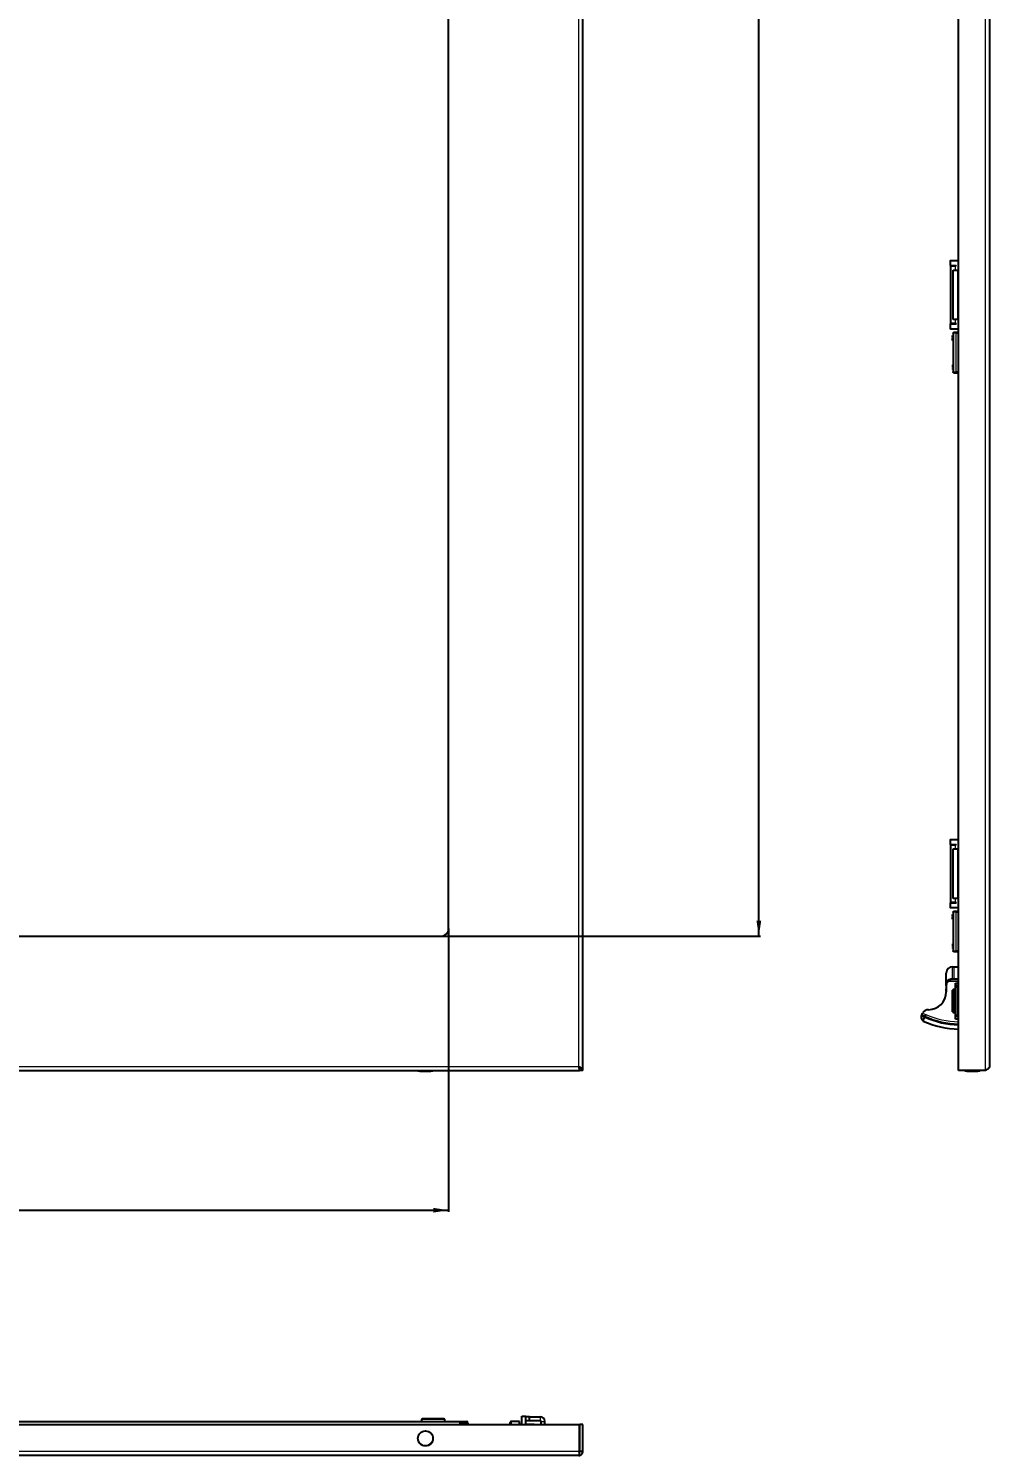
# Model space of a CAD drawing. Header units: millimetres. Extents: x -728 to 1909, y -1079 to 978.
# Drawn here: x -105 to 517, y -1059 to -135 of the extents above; entities that cross this region are included whole.
import ezdxf

# ---------------------------------------------------------------- set-up
doc = ezdxf.new("R2010")
doc.units = ezdxf.units.MM
doc.layers.add('FORMAT', color=7, linetype='Continuous')
doc.styles.add('SLDTEXTSTYLE0', font='TXT', dxfattribs={"width": 0.75})
doc.dimstyles.new('SLDDIMSTYLE0', dxfattribs={"dimtxt": 20, "dimasz": 10, "dimexe": 0, "dimexo": 0.0625, "dimgap": 5, "dimtad": 2, "dimdec": 1, "dimrnd": 1e-09, "dimzin": 12, "dimdsep": 46, "dimtxsty": 'SLDTEXTSTYLE0', "dimsah": 1, "dimcen": 0.09, "dimadec": 0, "dimazin": 3, "dimtfac": 1, "dimtofl": 0, "dimtmove": 0, "dimatfit": 3, "dimfxl": 0, "dimfrac": 2, "dimtolj": 1, "dimtzin": 12, "dimarcsym": 0})

# ---------------------------------------------------------------- blocks, each defined once
blk = doc.blocks.new('_D_2')
at = {"layer": 'FORMAT'}
for p, q in [((-453.16, -717.6), (-453.16, -901.09)), ((166.84, -717.6), (166.84, -901.09)), ((-453.16, -900.09), (166.84, -900.09))]:
    blk.add_line(p, q, dxfattribs=at)
for points in [[(-453.16, -900.09), (-443.16, -901.63), (-443.16, -898.55)], [(166.84, -900.09), (156.84, -898.55), (156.84, -901.63)]]:
    blk.add_solid(points, dxfattribs=at)
at = {"layer": 'FORMAT', "insert": (-165.33, -874.31), "char_height": 20, "attachment_point": 1, "style": 'SLDTEXTSTYLE0'}
blk.add_mtext('620', dxfattribs=at)
blk = doc.blocks.new('_D_3')
at = {"layer": 'FORMAT'}
for p, q in [((161.85, 658.41), (368.84, 658.41)), ((367.84, -722.59), (367.84, 658.41)), ((161.85, -722.59), (368.84, -722.59))]:
    blk.add_line(p, q, dxfattribs=at)
for points in [[(367.84, 658.41), (366.31, 648.41), (369.38, 648.41)], [(367.84, -722.59), (369.38, -712.59), (366.31, -712.59)]]:
    blk.add_solid(points, dxfattribs=at)
at = {"layer": 'FORMAT', "insert": (342.06, -61.65), "char_height": 20, "attachment_point": 1, "rotation": 90, "style": 'SLDTEXTSTYLE0'}
blk.add_mtext('1381', dxfattribs=at)

msp = doc.modelspace()

# ---------------------------------------------------------------- linework, layer by layer
at = {"color": 8, "linetype": 'Continuous', "lineweight": 18}
for p, q in [((251.24, -806.99), (251.24, 742.81)), ((514.67, -809.59), (514.67, 745.41)), ((495.22, -288.39), (495.22, -288.09)), ((495.22, -291.09), (495.22, -288.39)), ((496.77, -323.09), (496.77, -291.09)), ((495.22, -325.79), (495.22, -323.09)), ((495.22, -326.09), (495.22, -325.79)), ((495.67, -357.09), (495.67, -332.09)), ((495.67, -332.09), (497.27, -332.09)), ((497.27, -357.09), (495.67, -357.09)), ((495.22, -663.39), (495.22, -663.09)), ((495.22, -666.09), (495.22, -663.39)), ((496.77, -698.09), (496.77, -666.09)), ((495.22, -700.79), (495.22, -698.09)), ((495.22, -701.09), (495.22, -700.79)), ((495.67, -732.09), (495.67, -707.09)), ((495.67, -707.09), (497.27, -707.09)), ((497.27, -732.09), (495.67, -732.09)), ((489.27, -746.44), (489.27, -746.44)), ((493.3, -749.94), (493.3, -742.44)), ((494.26, -742.44), (494.26, -749.94)), ((497.27, -751.94), (490.15, -751.94)), ((493.27, -750.44), (493.27, -749.94)), ((493.27, -749.94), (493.3, -749.94)), ((493.3, -750.44), (493.3, -749.94)), ((493.3, -749.94), (494.26, -749.94)), ((494.26, -749.94), (497.27, -749.94)), ((495.27, -755.59), (496.27, -755.59)), ((496.27, -754.59), (496.27, -755.59)), ((496.27, -755.59), (496.27, -773.59)), ((497.27, -755.59), (496.27, -755.59)), ((473.94, -772.34), (476.14, -773.25)), ((495.27, -773.59), (496.27, -773.59)), ((496.27, -773.59), (497.27, -773.59)), ((496.27, -774.59), (496.27, -773.59)), ((-537.56, -806.99), (251.24, -806.99)), ((146.98, -809.72), (151.84, -809.72)), ((147.09, -809.84), (151.84, -809.84)), ((151.84, -809.72), (156.7, -809.72)), ((151.84, -809.84), (156.59, -809.84)), ((501.41, -809.72), (511.13, -809.72)), ((501.52, -809.84), (511.02, -809.84)), ((216.79, -1033.88), (214.29, -1033.88)), ((226.29, -1036.38), (226.29, -1033.88)), ((178.34, -1037.93), (174.34, -1037.93)), ((178.34, -1036.93), (178.34, -1037.93)), ((178.34, -1038.93), (178.34, -1037.93)), ((179.34, -1037.93), (178.34, -1037.93)), ((207.39, -1036.88), (207.39, -1038.93)), ((213.04, -1038.88), (213.04, -1038.93)), ((226.79, -1036.88), (229.29, -1036.88)), ((251.54, -1056.33), (-537.86, -1056.33))]:
    msp.add_line(p, q, dxfattribs=at)
at = {"color": 7, "linetype": 'Continuous', "lineweight": 25}
for p, q in [((253.84, -809.59), (253.84, 745.41)), ((497.27, -809.59), (497.27, 745.41)), ((166.84, -717.59), (166.84, 653.41)), ((517.27, -111.09), (517.27, -806.99)), ((491.72, -285.59), (491.72, -287.59)), ((497.27, -285.09), (492.22, -285.09)), ((492.22, -288.09), (495.72, -288.09)), ((492.22, -288.09), (492.22, -288.39)), ((492.22, -325.79), (492.22, -288.39)), ((492.22, -288.39), (495.22, -288.39)), ((493.77, -291.09), (496.77, -291.09)), ((493.77, -323.09), (493.77, -291.09)), ((494.72, -288.09), (494.72, -288.39)), ((495.22, -288.39), (495.72, -288.39)), ((495.72, -288.39), (495.72, -288.09)), ((497.27, -291.09), (496.77, -291.09)), ((496.77, -323.09), (493.77, -323.09)), ((496.77, -323.09), (497.27, -323.09)), ((491.72, -326.59), (491.72, -328.59)), ((495.22, -325.79), (492.22, -325.79)), ((492.22, -325.79), (492.22, -326.09)), ((495.72, -326.09), (492.22, -326.09)), ((492.22, -329.09), (497.27, -329.09)), ((493.67, -332.09), (493.67, -357.09)), ((494.72, -325.79), (494.72, -326.09)), ((495.72, -325.79), (495.22, -325.79)), ((497.27, -331.59), (495.67, -331.59)), ((495.72, -326.09), (495.72, -325.79)), ((495.67, -357.59), (497.27, -357.59)), ((491.72, -660.59), (491.72, -662.59)), ((497.27, -660.09), (492.22, -660.09)), ((492.22, -663.09), (495.72, -663.09)), ((492.22, -663.09), (492.22, -663.39)), ((492.22, -700.79), (492.22, -663.39)), ((492.22, -663.39), (495.22, -663.39)), ((494.72, -663.09), (494.72, -663.39)), ((495.22, -663.39), (495.72, -663.39)), ((495.72, -663.39), (495.72, -663.09)), ((493.77, -666.09), (496.77, -666.09)), ((493.77, -698.09), (493.77, -666.09)), ((497.27, -666.09), (496.77, -666.09)), ((491.72, -701.59), (491.72, -703.59)), ((495.22, -700.79), (492.22, -700.79)), ((492.22, -700.79), (492.22, -701.09)), ((495.72, -701.09), (492.22, -701.09)), ((496.77, -698.09), (493.77, -698.09)), ((494.72, -700.79), (494.72, -701.09)), ((495.72, -700.79), (495.22, -700.79)), ((495.72, -701.09), (495.72, -700.79)), ((496.77, -698.09), (497.27, -698.09)), ((492.22, -704.09), (497.27, -704.09)), ((493.67, -707.09), (493.67, -732.09)), ((497.27, -706.59), (495.67, -706.59)), ((-448.16, -722.59), (161.84, -722.59)), ((495.67, -732.59), (497.27, -732.59)), ((489.27, -752.38), (489.27, -746.44)), ((489.27, -752.38), (489.27, -746.44)), ((493.27, -742.44), (493.27, -742.44)), ((493.27, -742.44), (493.3, -742.44)), ((493.3, -742.44), (494.26, -742.44)), ((494.26, -742.44), (497.27, -742.44)), ((489.16, -756.59), (489.17, -756.59)), ((489.17, -754.77), (489.27, -754.77)), ((489.17, -754.9), (489.27, -754.9)), ((489.17, -754.9), (489.17, -756.46)), ((489.17, -756.46), (489.27, -756.46)), ((489.17, -756.59), (489.27, -756.59)), ((489.17, -756.66), (489.27, -756.66)), ((489.17, -756.79), (489.27, -756.79)), ((489.17, -757.79), (489.17, -756.79)), ((489.17, -758.29), (489.17, -757.79)), ((489.17, -757.79), (489.27, -757.79)), ((489.27, -754.44), (489.27, -752.38)), ((489.27, -754.44), (489.27, -758.69)), ((493.27, -750.44), (497.27, -750.44)), ((493.77, -757.09), (493.27, -757.59)), ((493.27, -771.59), (493.27, -757.59)), ((495.27, -757.09), (493.77, -757.09)), ((493.77, -757.09), (493.77, -772.09)), ((495.27, -752.94), (497.27, -752.94)), ((495.27, -755.59), (495.27, -752.94)), ((495.27, -773.59), (495.27, -755.59)), ((496.27, -754.59), (497.27, -754.59)), ((489.17, -758.29), (489.27, -758.29)), ((475.54, -774.62), (473.38, -773.73)), ((493.27, -771.59), (493.77, -772.09)), ((493.77, -772.09), (495.27, -772.09)), ((495.27, -776.24), (495.27, -773.59)), ((497.27, -776.24), (495.27, -776.24)), ((497.27, -774.59), (496.27, -774.59)), ((-537.86, -809.59), (251.54, -809.59)), ((251.54, -807.59), (251.54, -809.59)), ((253.84, -809.59), (251.84, -809.59)), ((514.67, -809.59), (497.27, -809.59)), ((149.84, -1034.93), (149.34, -1035.43)), ((149.84, -1034.93), (163.84, -1034.93)), ((164.34, -1035.43), (163.84, -1034.93)), ((214.29, -1033.38), (216.79, -1033.38)), ((214.29, -1033.88), (214.29, -1033.38)), ((214.29, -1038.93), (214.29, -1033.88)), ((216.79, -1033.38), (216.79, -1033.88)), ((216.79, -1038.93), (216.79, -1033.88)), ((217.29, -1033.88), (216.79, -1033.92)), ((219.29, -1033.88), (217.29, -1033.88)), ((219.29, -1036.38), (219.29, -1033.88)), ((219.29, -1033.88), (226.29, -1033.88)), ((-537.86, -1038.93), (251.54, -1038.93)), ((-405.66, -1036.93), (174.34, -1036.93)), ((149.34, -1035.43), (149.34, -1036.93)), ((164.34, -1035.43), (149.34, -1035.43)), ((164.34, -1036.93), (164.34, -1035.43)), ((174.34, -1036.93), (178.34, -1036.93)), ((174.34, -1037.93), (174.34, -1036.93)), ((174.34, -1038.93), (174.34, -1037.93)), ((179.34, -1037.93), (179.34, -1038.93)), ((206.79, -1038.93), (206.79, -1037.48)), ((212.79, -1036.88), (207.39, -1036.88)), ((212.79, -1038.93), (212.79, -1036.88)), ((214.29, -1038.88), (213.04, -1038.88)), ((222.23, -1038.88), (216.79, -1038.88)), ((217.29, -1036.38), (219.29, -1036.38)), ((219.29, -1036.38), (226.29, -1036.38)), ((222.28, -1038.93), (222.23, -1038.88)), ((222.23, -1038.93), (222.23, -1038.88)), ((226.79, -1038.93), (226.79, -1036.88)), ((229.29, -1038.93), (229.29, -1036.88)), ((251.54, -1056.33), (251.54, -1038.93)), ((253.84, -1038.93), (251.84, -1038.93)), ((251.84, -1056.33), (251.84, -1038.93)), ((253.84, -1056.33), (253.84, -1038.93)), ((251.24, -1058.93), (-537.56, -1058.93)), ((253.84, -1056.33), (251.84, -1056.33))]:
    msp.add_line(p, q, dxfattribs=at)
at = {"color": 7, "linetype": 'Continuous', "lineweight": 25, "flags": 128}
for points in [[(251.84, -1045.43), (251.7, -1045.18), (251.54, -1044.91)], [(251.54, -1053.95), (251.7, -1053.68), (251.84, -1053.43)]]:
    msp.add_lwpolyline(points, dxfattribs=at)
at = {"color": 8, "linetype": 'Continuous', "lineweight": 18, "flags": 128}
for points in [[(251.54, -1045.51), (251.83, -1046.1), (251.84, -1046.12)], [(251.84, -1052.75), (251.83, -1052.77), (251.54, -1053.36)]]:
    msp.add_lwpolyline(points, dxfattribs=at)
at = {"color": 7, "linetype": 'Continuous', "lineweight": 25}
msp.add_circle((151.84, -1047.93), 4.86, dxfattribs=at)
msp.add_circle((151.84, -1047.93), 4.86, dxfattribs=at)
at = {"color": 8, "linetype": 'Continuous', "lineweight": 18}
msp.add_circle((151.84, -1047.93), 4.75, dxfattribs=at)
at = {"color": 7, "linetype": 'Continuous', "lineweight": 25}
for centre, radius, start, end in [((492.22, -285.59), 0.5, 90, 180), ((492.22, -287.59), 0.5, 180, 270), ((492.22, -326.59), 0.5, 90, 180), ((492.22, -328.59), 0.5, 180, 270), ((492.22, -660.59), 0.5, 90, 180), ((492.22, -662.59), 0.5, 180, 270), ((492.22, -701.59), 0.5, 90, 180), ((492.22, -703.59), 0.5, 180, 270), ((161.84, -717.59), 5, 270, 360), ((493.27, -746.44), 4, 90, 180), ((493.27, -746.44), 4, 90, 180), ((493.27, -754.44), 4, 141.31781, 180), ((496.27, -755.59), 1, 90, 180), ((477.77, -758.69), 11.5, 270, 0), ((477.77, -774.69), 4.5, 90, 148.43185), ((498.27, -724.54), 55, 245.58594, 268.9582), ((496.27, -773.59), 1, 180, 270), ((498.27, -724.54), 58.2, 245.70354, 269.01549), ((172.74, -809.65), 25.77, 179.86102, 180.13898), ((147.1, -809.72), 0.126, 180, 263.97442), ((151.84, -764.84), 45.25, 263.97442, 269.9984), ((151.84, -764.84), 45.25, 270.0016, 276.02558), ((156.57, -809.72), 0.126, 276.02558, 0), ((130.93, -809.65), 25.77, 359.86102, 0.13898), ((527.18, -809.65), 25.77, 179.86102, 180.13898), ((501.54, -809.72), 0.126, 180, 263.97442), ((506.27, -764.84), 45.25, 263.97442, 269.9984), ((506.27, -764.84), 45.25, 270.0016, 276.02558), ((511.01, -809.72), 0.126, 276.02558, 0), ((485.37, -809.65), 25.77, 359.86102, 0.13898), ((226.29, -1036.88), 3, 0, 90), ((178.34, -1037.93), 1, 0, 90), ((207.39, -1037.48), 0.6, 90, 180), ((213.04, -1038.63), 0.25, 180, 270), ((217.29, -1036.88), 0.5, 90, 180), ((226.29, -1036.88), 0.5, 0, 90), ((244.34, -1049.43), 7.5, 343.7398, 16.2602)]:
    msp.add_arc(centre, radius, start, end, dxfattribs=at)
at = {"color": 8, "linetype": 'Continuous', "lineweight": 18}
for centre, radius, start, end in [((493.27, -754.44), 4.5, 90, 152.71955), ((493.77, -749.95), 0.491, 271.15589, 1.11103), ((498.27, -724.54), 55.65, 245.60841, 268.97035), ((498.27, -724.54), 53.5, 245.55903, 268.92899)]:
    msp.add_arc(centre, radius, start, end, dxfattribs=at)
at = {"color": 7, "linetype": 'Continuous', "lineweight": 25}
for points in [[(493.67, -332.09), (493.68, -332.03), (493.69, -331.89), (493.81, -331.73), (493.98, -331.61), (494.11, -331.6), (494.17, -331.59)], [(495.67, -331.59), (495.48, -331.59), (495.08, -331.59), (494.59, -331.59), (494.24, -331.59), (494.19, -331.59), (494.17, -331.59)], [(494.17, -357.59), (494.11, -357.58), (493.98, -357.57), (493.81, -357.45), (493.69, -357.29), (493.68, -357.16), (493.67, -357.09)], [(494.17, -357.59), (494.19, -357.59), (494.24, -357.59), (494.59, -357.59), (495.08, -357.59), (495.48, -357.59), (495.67, -357.59)], [(493.67, -707.09), (493.68, -707.03), (493.69, -706.89), (493.81, -706.73), (493.98, -706.61), (494.11, -706.6), (494.17, -706.59)], [(495.67, -706.59), (495.48, -706.59), (495.08, -706.59), (494.59, -706.59), (494.24, -706.59), (494.19, -706.59), (494.17, -706.59)], [(494.17, -732.59), (494.11, -732.58), (493.98, -732.57), (493.81, -732.45), (493.69, -732.29), (493.68, -732.16), (493.67, -732.09)], [(494.17, -732.59), (494.19, -732.59), (494.24, -732.59), (494.59, -732.59), (495.08, -732.59), (495.48, -732.59), (495.67, -732.59)]]:
    msp.add_open_spline(points, degree=3, dxfattribs=at)
at = {"color": 8, "linetype": 'Continuous', "lineweight": 18}
for points in [[(495.67, -332.09), (495.41, -332.09), (494.89, -332.09), (494.23, -332.09), (493.76, -332.09), (493.7, -332.09), (493.67, -332.09)], [(495.67, -331.59), (495.67, -331.6), (495.67, -331.61), (495.67, -331.73), (495.67, -331.89), (495.67, -332.03), (495.67, -332.09)], [(493.67, -357.09), (493.7, -357.09), (493.76, -357.09), (494.23, -357.09), (494.89, -357.09), (495.41, -357.09), (495.67, -357.09)], [(495.67, -357.09), (495.67, -357.16), (495.67, -357.29), (495.67, -357.45), (495.67, -357.57), (495.67, -357.58), (495.67, -357.59)], [(495.67, -707.09), (495.41, -707.09), (494.89, -707.09), (494.23, -707.09), (493.76, -707.09), (493.7, -707.09), (493.67, -707.09)], [(495.67, -706.59), (495.67, -706.6), (495.67, -706.61), (495.67, -706.73), (495.67, -706.89), (495.67, -707.03), (495.67, -707.09)], [(493.67, -732.09), (493.7, -732.09), (493.76, -732.09), (494.23, -732.09), (494.89, -732.09), (495.41, -732.09), (495.67, -732.09)], [(495.67, -732.09), (495.67, -732.16), (495.67, -732.29), (495.67, -732.45), (495.67, -732.57), (495.67, -732.58), (495.67, -732.59)]]:
    msp.add_open_spline(points, degree=3, dxfattribs=at)
at = {"color": 7, "linetype": 'Continuous', "lineweight": 25}
for points, knots in [([(493.37, -334.09), (493.37, -334.03), (493.37, -333.95), (493.37, -333.86), (493.37, -333.77), (493.37, -333.64), (493.37, -333.61), (493.37, -333.59)], [0, 0, 0, 0, 0.124693, 0.187182, 0.249773, 0.500039, 1, 1, 1, 1]), ([(493.37, -334.3), (493.37, -334.3), (493.37, -334.29), (493.37, -334.28), (493.37, -334.27), (493.37, -334.25), (493.37, -334.21), (493.37, -334.17), (493.37, -334.12), (493.37, -334.1), (493.37, -334.09)], [0, 0, 0, 0, 0.128825, 0.180169, 0.243397, 0.36986, 0.499864, 0.749649, 0.843476, 1, 1, 1, 1]), ([(493.37, -335.81), (493.37, -335.73), (493.37, -335.57), (493.37, -335.35), (493.37, -335.18), (493.37, -335.01), (493.37, -334.9), (493.37, -334.89), (493.37, -334.89)], [0, 0, 0, 0, 0.125049, 0.249886, 0.370856, 0.49982, 0.749609, 1, 1, 1, 1]), ([(493.37, -336.65), (493.37, -336.64), (493.37, -336.63), (493.37, -336.55), (493.37, -336.45), (493.37, -336.32), (493.37, -336.11), (493.37, -335.93), (493.37, -335.81)], [0, 0, 0, 0, 0.25007, 0.379181, 0.500499, 0.62417, 0.750842, 1, 1, 1, 1]), ([(493.37, -352.53), (493.37, -352.54), (493.37, -352.55), (493.37, -352.64), (493.37, -352.73), (493.37, -352.86), (493.37, -353.07), (493.37, -353.26), (493.37, -353.38)], [0, 0, 0, 0, 0.25007, 0.379559, 0.500499, 0.624556, 0.750843, 1, 1, 1, 1]), ([(493.37, -353.38), (493.37, -353.42), (493.37, -353.49), (493.37, -353.65), (493.37, -353.83), (493.37, -354.01), (493.37, -354.18), (493.37, -354.28), (493.37, -354.29), (493.37, -354.3)], [0, 0, 0, 0, 0.062637, 0.125278, 0.250072, 0.374841, 0.499994, 0.749696, 1, 1, 1, 1]), ([(493.37, -354.89), (493.37, -354.89), (493.37, -354.89), (493.37, -354.9), (493.37, -354.91), (493.37, -354.94), (493.37, -355), (493.37, -355.05), (493.37, -355.1)], [0, 0, 0, 0, 0.13107, 0.182437, 0.243796, 0.371388, 0.500442, 1, 1, 1, 1]), ([(493.37, -355.1), (493.37, -355.12), (493.37, -355.18), (493.37, -355.26), (493.37, -355.32), (493.37, -355.41), (493.37, -355.54), (493.37, -355.57), (493.37, -355.59)], [0, 0, 0, 0, 0.062686, 0.125173, 0.187628, 0.250185, 0.500314, 1, 1, 1, 1]), ([(493.37, -709.09), (493.37, -709.03), (493.37, -708.95), (493.37, -708.86), (493.37, -708.77), (493.37, -708.64), (493.37, -708.61), (493.37, -708.59)], [0, 0, 0, 0, 0.124693, 0.187182, 0.249773, 0.500039, 1, 1, 1, 1]), ([(493.37, -709.3), (493.37, -709.3), (493.37, -709.29), (493.37, -709.28), (493.37, -709.27), (493.37, -709.25), (493.37, -709.21), (493.37, -709.17), (493.37, -709.12), (493.37, -709.1), (493.37, -709.09)], [0, 0, 0, 0, 0.128825, 0.180169, 0.243397, 0.36986, 0.499864, 0.749649, 0.843476, 1, 1, 1, 1]), ([(493.37, -710.81), (493.37, -710.73), (493.37, -710.57), (493.37, -710.35), (493.37, -710.18), (493.37, -710.01), (493.37, -709.9), (493.37, -709.89), (493.37, -709.89)], [0, 0, 0, 0, 0.125049, 0.249886, 0.370856, 0.49982, 0.749609, 1, 1, 1, 1]), ([(493.37, -711.65), (493.37, -711.64), (493.37, -711.63), (493.37, -711.55), (493.37, -711.45), (493.37, -711.32), (493.37, -711.11), (493.37, -710.93), (493.37, -710.81)], [0, 0, 0, 0, 0.25007, 0.379181, 0.500499, 0.62417, 0.750842, 1, 1, 1, 1]), ([(493.37, -727.53), (493.37, -727.54), (493.37, -727.55), (493.37, -727.64), (493.37, -727.73), (493.37, -727.86), (493.37, -728.07), (493.37, -728.26), (493.37, -728.38)], [0, 0, 0, 0, 0.25007, 0.379559, 0.500499, 0.624556, 0.750843, 1, 1, 1, 1]), ([(493.37, -728.38), (493.37, -728.42), (493.37, -728.49), (493.37, -728.65), (493.37, -728.83), (493.37, -729.01), (493.37, -729.18), (493.37, -729.28), (493.37, -729.29), (493.37, -729.3)], [0, 0, 0, 0, 0.0626366, 0.1252782, 0.2500723, 0.3748405, 0.4999941, 0.7496958, 1, 1, 1, 1]), ([(493.37, -729.89), (493.37, -729.89), (493.37, -729.89), (493.37, -729.9), (493.37, -729.91), (493.37, -729.94), (493.37, -730), (493.37, -730.05), (493.37, -730.1)], [0, 0, 0, 0, 0.13107, 0.182437, 0.243796, 0.371388, 0.500442, 1, 1, 1, 1]), ([(493.37, -730.1), (493.37, -730.12), (493.37, -730.18), (493.37, -730.26), (493.37, -730.32), (493.37, -730.41), (493.37, -730.54), (493.37, -730.57), (493.37, -730.59)], [0, 0, 0, 0, 0.0626863, 0.1251726, 0.1876279, 0.2501847, 0.5003136, 1, 1, 1, 1]), ([(489.17, -754.77), (489.17, -754.77), (489.17, -754.77), (489.17, -754.8), (489.17, -754.85), (489.17, -754.89), (489.17, -754.9)], [0, 0, 0, 0, 0.280836, 0.55925, 0.779182, 1, 1, 1, 1]), ([(489.17, -756.46), (489.17, -756.48), (489.17, -756.52), (489.17, -756.57), (489.17, -756.59), (489.17, -756.59), (489.17, -756.59)], [0, 0, 0, 0, 0.280953, 0.559391, 0.779073, 1, 1, 1, 1]), ([(489.17, -756.52), (489.17, -756.55), (489.17, -756.6), (489.17, -756.66), (489.17, -756.66), (489.17, -756.66)], [0, 0, 0, 0, 0.280801, 0.559621, 1, 1, 1, 1]), ([(489.27, -754.37), (489.27, -754.37), (489.27, -754.37), (489.27, -754.37), (489.27, -754.35), (489.27, -754.27), (489.27, -753.93), (489.27, -753.3), (489.27, -752.7), (489.27, -752.38)], [0, 0, 0, 0, 0.00167, 0.003889, 0.009531, 0.034361, 0.132751, 0.526214, 1, 1, 1, 1]), ([(490.15, -751.94), (490.32, -751.75), (490.75, -751.28), (491.69, -750.7), (492.58, -750.47), (493.16, -750.44), (493.27, -750.44), (493.27, -750.44)], [0, 0, 0, 0, 0.19414, 0.485275, 0.898779, 0.996769, 1, 1, 1, 1]), ([(474.32, -777.58), (474.29, -777.55), (474.21, -777.46), (473.75, -776.81), (473.23, -775.62), (473.3, -774.45), (473.33, -773.97)], [0, 0, 0, 0, 0.101651, 0.345128, 0.729048, 1, 1, 1, 1]), ([(473.38, -773.73), (473.37, -773.78), (473.35, -773.85), (473.33, -773.95), (473.33, -773.97)], [0, 0, 0, 0, 0.7894027, 1, 1, 1, 1]), ([(475.29, -775.22), (475.29, -775.22), (475.29, -775.22), (475.29, -775.2), (475.27, -775.17), (475.16, -775.07), (474.66, -774.75), (474.02, -774.38), (473.48, -774.06), (473.33, -773.97)], [0, 0, 0, 0, 0.003748, 0.008698, 0.018275, 0.054741, 0.199177, 0.774578, 1, 1, 1, 1]), ([(473.38, -773.73), (473.38, -773.71), (473.39, -773.68), (473.45, -773.43), (473.57, -773.07), (473.74, -772.68), (473.88, -772.44), (473.94, -772.34)], [0, 0, 0, 0, 0.2129, 0.425707, 0.640613, 0.853382, 1, 1, 1, 1]), ([(474.32, -777.58), (474.33, -777.53), (474.37, -777.44), (474.61, -776.87), (474.94, -776.08), (475.2, -775.45), (475.29, -775.22)], [0, 0, 0, 0, 0.237351, 0.529954, 0.830331, 1, 1, 1, 1]), ([(475.54, -774.62), (475.55, -774.61), (475.56, -774.58), (475.66, -774.34), (475.81, -773.99), (475.98, -773.62), (476.09, -773.36), (476.13, -773.26), (476.14, -773.25)], [0, 0, 0, 0, 0.214635, 0.429269, 0.643917, 0.858595, 0.982146, 1, 1, 1, 1]), ([(251.24, -806.99), (251.29, -807.15), (251.34, -807.3), (251.44, -807.53), (251.49, -807.59), (251.54, -807.59)], [0, 0, 0, 0, 0.5, 0.5, 1, 1, 1, 1]), ([(251.24, -806.99), (251.26, -807.33), (251.29, -807.67), (251.34, -808.3), (251.36, -808.59), (251.41, -809.07), (251.44, -809.26), (251.49, -809.52), (251.51, -809.59), (251.54, -809.59)], [0, 0, 0, 0, 0.25, 0.25, 0.5, 0.5, 0.75, 0.75, 1, 1, 1, 1]), ([(251.84, -809.59), (251.84, -809.16), (251.77, -808.72), (251.55, -807.86), (251.4, -807.42), (251.24, -806.99)], [0, 0, 0, 0, 0.5, 0.5, 1, 1, 1, 1]), ([(253.84, -809.59), (253.84, -809.37), (253.77, -809.16), (253.51, -808.72), (253.32, -808.51), (252.84, -808.07), (252.55, -807.86), (251.92, -807.42), (251.58, -807.21), (251.24, -806.99)], [0, 0, 0, 0, 0.25, 0.25, 0.5, 0.5, 0.75, 0.75, 1, 1, 1, 1]), ([(517.27, -806.99), (517.27, -807.21), (517.2, -807.42), (516.94, -807.86), (516.75, -808.07), (516.27, -808.51), (515.98, -808.72), (515.35, -809.16), (515.01, -809.37), (514.67, -809.59)], [0, 0, 0, 0, 0.25, 0.25, 0.5, 0.5, 0.75, 0.75, 1, 1, 1, 1]), ([(251.24, -1056.93), (251.4, -1056.93), (251.55, -1056.87), (251.77, -1056.65), (251.84, -1056.49), (251.84, -1056.33)], [0, 0, 0, 0, 0.5, 0.5, 1, 1, 1, 1]), ([(251.24, -1058.93), (251.41, -1058.93), (251.58, -1058.92), (251.91, -1058.85), (252.08, -1058.8), (252.39, -1058.67), (252.54, -1058.59), (252.83, -1058.4), (252.96, -1058.29), (253.2, -1058.05), (253.31, -1057.92), (253.5, -1057.63), (253.58, -1057.48), (253.77, -1057.01), (253.84, -1056.68), (253.84, -1056.33)], [0, 0, 0, 0, 0.125, 0.125, 0.25, 0.25, 0.375, 0.375, 0.5, 0.5, 0.625, 0.625, 0.75, 0.75, 1, 1, 1, 1]), ([(251.54, -1056.33), (251.51, -1056.67), (251.49, -1057.01), (251.44, -1057.64), (251.41, -1057.93), (251.36, -1058.41), (251.34, -1058.6), (251.29, -1058.86), (251.26, -1058.93), (251.24, -1058.93)], [0, 0, 0, 0, 0.25, 0.25, 0.5, 0.5, 0.75, 0.75, 1, 1, 1, 1])]:
    msp.add_open_spline(points, degree=3, knots=knots, dxfattribs=at)

# ---------------------------------------------------------------- dimensions: what is measured, and where the dimension line sits
at = {"layer": 'FORMAT'}
dim = msp.add_linear_dim(base=(367.84, 658.41), p1=(161.84, -722.59), p2=(161.84, 658.41), angle=90, dimstyle='SLDDIMSTYLE0', dxfattribs=at)
dim.commit()
dim.dimension.update_dxf_attribs({"geometry": '_D_3', "text_midpoint": (367.84, -32.09), "dimtype": 160})
dim = msp.add_linear_dim(base=(166.84, -900.09), p1=(-453.16, -717.59), p2=(166.84, -717.59), dimstyle='SLDDIMSTYLE0', dxfattribs=at)
dim.commit()
dim.dimension.update_dxf_attribs({"geometry": '_D_2', "text_midpoint": (-143.16, -900.09), "dimtype": 160})

doc.saveas('drawing.dxf')
